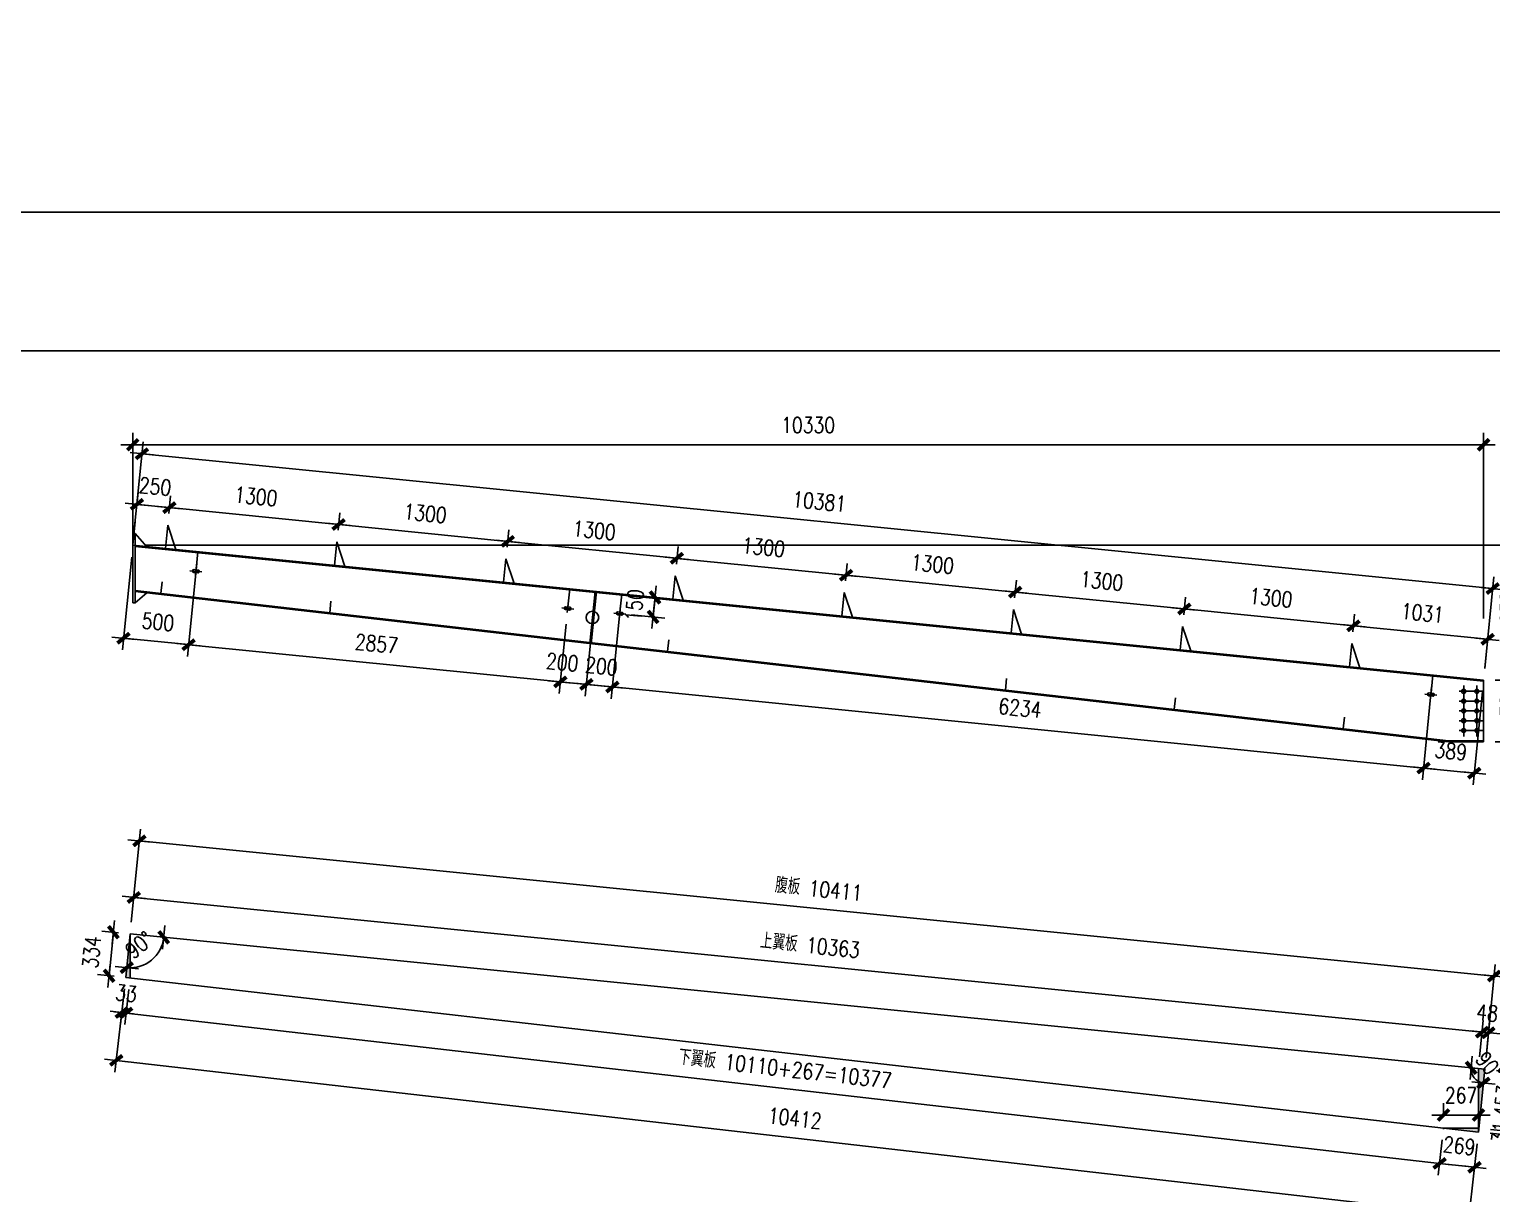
# Model space of a CAD drawing. Header units: millimetres. Extents: x 2287919 to 2522484, y -1845182 to -1736911.
# Drawn here: x 2433603 to 2444788, y -1806760 to -1797853 of the extents above; entities that cross this region are included whole.
import ezdxf

# ---------------------------------------------------------------- set-up
doc = ezdxf.new("R2010")
doc.units = ezdxf.units.MM
doc.header["$LTSCALE"] = 1000
doc.header["$PDMODE"] = 34
doc.styles.add('DIM_FONT', font='simplex.shx', dxfattribs={"width": 0.8, "bigfont": 'hztxt.shx'})
doc.dimstyles.new('WGH(1)', dxfattribs={"dimscale": 1.2, "dimtxt": 100, "dimasz": 0.5, "dimexe": 75, "dimexo": 75, "dimgap": 75, "dimtad": 1, "dimdec": 0, "dimzin": 0, "dimdsep": 46, "dimtxsty": 'DIM_FONT', "dimblk1": '_DIMX', "dimblk2": '_DIMX', "dimsah": 1, "dimcen": 0.09, "dimclrd": 3, "dimclre": 3, "dimclrt": 7, "dimadec": 0, "dimazin": 0, "dimtfac": 1, "dimtdec": 0, "dimtix": 1, "dimtmove": 2, "dimatfit": 3, "dimldrblk": '_DIMX', "dimfxl": 1, "dimtolj": 1, "dimtzin": 0, "dimarcsym": 0})

# ---------------------------------------------------------------- blocks, each defined once
blk = doc.blocks.new('_DIMX')
blk.add_line((-150, 0), (150, 0))
at = {"const_width": 50}
blk.add_lwpolyline([(-70, -70), (70, 70)], dxfattribs=at)
blk = doc.blocks.new('*D705')
at = {"color": 3, "lineweight": -2}
for p, q in [((2434422, -1801531), (2434436, -1801397)), ((2434671, -1801556), (2434684, -1801422)), ((2434426, -1801487), (2434426, -1801487)), ((2434427, -1801487), (2434675, -1801512)), ((2434676, -1801512), (2434677, -1801512))]:
    blk.add_line(p, q, dxfattribs=at)
at = {"layer": 'Defpoints', "color": 0}
for p in [(2434675, -1801512), (2434413, -1801621), (2434662, -1801646)]:
    blk.add_point(p, dxfattribs=at)
at = {"color": 3, "lineweight": -2, "xscale": 0.6, "yscale": 0.6, "zscale": 0.6}
for p, rotation in [((2434427, -1801487), 354.2962499472079), ((2434675, -1801512), 174.2962499472078)]:
    blk.add_blockref('_DIMX', p, dxfattribs=dict(at, rotation=rotation))
at = {"color": 7, "insert": (2434566, -1801350), "char_height": 120, "attachment_point": 5, "rotation": 354.2962, "style": 'DIM_FONT'}
blk.add_mtext('\\A1;250', dxfattribs=at)
blk = doc.blocks.new('*D706')
at = {"color": 3, "lineweight": -2}
for p, q in [((2434671, -1801556), (2434684, -1801422)), ((2434676, -1801512), (2435968, -1801641)), ((2435965, -1801685), (2435978, -1801552))]:
    blk.add_line(p, q, dxfattribs=at)
at = {"layer": 'Defpoints', "color": 0}
for p in [(2434662, -1801646), (2435969, -1801641), (2435956, -1801775)]:
    blk.add_point(p, dxfattribs=at)
at = {"color": 3, "lineweight": -2, "xscale": 0.6, "yscale": 0.6, "zscale": 0.6}
for p, rotation in [((2434675, -1801512), 174.2962499472085), ((2435969, -1801641), 354.2962499472085)]:
    blk.add_blockref('_DIMX', p, dxfattribs=dict(at, rotation=rotation))
at = {"color": 7, "insert": (2435337, -1801427), "char_height": 120, "attachment_point": 5, "rotation": 354.2962, "style": 'DIM_FONT'}
blk.add_mtext('\\A1;1300', dxfattribs=at)
blk = doc.blocks.new('*D707')
at = {"color": 3, "lineweight": -2}
for p, q in [((2435965, -1801685), (2435978, -1801552)), ((2435970, -1801641), (2437262, -1801770)), ((2437258, -1801815), (2437272, -1801681))]:
    blk.add_line(p, q, dxfattribs=at)
at = {"layer": 'Defpoints', "color": 0}
for p in [(2435956, -1801775), (2437263, -1801770), (2437249, -1801904)]:
    blk.add_point(p, dxfattribs=at)
at = {"color": 3, "lineweight": -2, "xscale": 0.6, "yscale": 0.6, "zscale": 0.6}
for p, rotation in [((2435969, -1801641), 174.2962499472085), ((2437263, -1801770), 354.2962499472085)]:
    blk.add_blockref('_DIMX', p, dxfattribs=dict(at, rotation=rotation))
at = {"color": 7, "insert": (2436631, -1801556), "char_height": 120, "attachment_point": 5, "rotation": 354.2962, "style": 'DIM_FONT'}
blk.add_mtext('\\A1;1300', dxfattribs=at)
blk = doc.blocks.new('*D708')
at = {"color": 3, "lineweight": -2}
for p, q in [((2437258, -1801815), (2437272, -1801681)), ((2437263, -1801770), (2438556, -1801899)), ((2438552, -1801944), (2438565, -1801810))]:
    blk.add_line(p, q, dxfattribs=at)
at = {"layer": 'Defpoints', "color": 0}
for p in [(2437249, -1801904), (2438556, -1801899), (2438543, -1802033)]:
    blk.add_point(p, dxfattribs=at)
at = {"color": 3, "lineweight": -2, "xscale": 0.6, "yscale": 0.6, "zscale": 0.6}
for p, rotation in [((2437263, -1801770), 174.2962499472085), ((2438556, -1801899), 354.2962499472085)]:
    blk.add_blockref('_DIMX', p, dxfattribs=dict(at, rotation=rotation))
at = {"color": 7, "insert": (2437924, -1801686), "char_height": 120, "attachment_point": 5, "rotation": 354.2962, "style": 'DIM_FONT'}
blk.add_mtext('\\A1;1300', dxfattribs=at)
blk = doc.blocks.new('*D709')
at = {"color": 3, "lineweight": -2}
for p, q in [((2438552, -1801944), (2438565, -1801810)), ((2438557, -1801900), (2439849, -1802029)), ((2439845, -1802073), (2439859, -1801939))]:
    blk.add_line(p, q, dxfattribs=at)
at = {"layer": 'Defpoints', "color": 0}
for p in [(2438543, -1802033), (2439850, -1802029), (2439836, -1802163)]:
    blk.add_point(p, dxfattribs=at)
at = {"color": 3, "lineweight": -2, "xscale": 0.6, "yscale": 0.6, "zscale": 0.6}
for p, rotation in [((2438556, -1801899), 174.2962499472085), ((2439850, -1802029), 354.2962499472085)]:
    blk.add_blockref('_DIMX', p, dxfattribs=dict(at, rotation=rotation))
at = {"color": 7, "insert": (2439218, -1801815), "char_height": 120, "attachment_point": 5, "rotation": 354.2962, "style": 'DIM_FONT'}
blk.add_mtext('\\A1;1300', dxfattribs=at)
blk = doc.blocks.new('*D710')
at = {"color": 3, "lineweight": -2}
for p, q in [((2439845, -1802073), (2439859, -1801939)), ((2439850, -1802029), (2441143, -1802158)), ((2441139, -1802202), (2441152, -1802068))]:
    blk.add_line(p, q, dxfattribs=at)
at = {"layer": 'Defpoints', "color": 0}
for p in [(2439836, -1802163), (2441143, -1802158), (2441130, -1802292)]:
    blk.add_point(p, dxfattribs=at)
at = {"color": 3, "lineweight": -2, "xscale": 0.6, "yscale": 0.6, "zscale": 0.6}
for p, rotation in [((2439850, -1802029), 174.2962499472085), ((2441143, -1802158), 354.2962499472085)]:
    blk.add_blockref('_DIMX', p, dxfattribs=dict(at, rotation=rotation))
at = {"color": 7, "insert": (2440511, -1801944), "char_height": 120, "attachment_point": 5, "rotation": 354.2962, "style": 'DIM_FONT'}
blk.add_mtext('\\A1;1300', dxfattribs=at)
blk = doc.blocks.new('*D711')
at = {"color": 3, "lineweight": -2}
for p, q in [((2441139, -1802202), (2441152, -1802068)), ((2441144, -1802158), (2442436, -1802287)), ((2442432, -1802331), (2442446, -1802198))]:
    blk.add_line(p, q, dxfattribs=at)
at = {"layer": 'Defpoints', "color": 0}
for p in [(2441130, -1802292), (2442437, -1802287), (2442424, -1802421)]:
    blk.add_point(p, dxfattribs=at)
at = {"color": 3, "lineweight": -2, "xscale": 0.6, "yscale": 0.6, "zscale": 0.6}
for p, rotation in [((2441143, -1802158), 174.2962499472085), ((2442437, -1802287), 354.2962499472085)]:
    blk.add_blockref('_DIMX', p, dxfattribs=dict(at, rotation=rotation))
at = {"color": 7, "insert": (2441805, -1802073), "char_height": 120, "attachment_point": 5, "rotation": 354.2962, "style": 'DIM_FONT'}
blk.add_mtext('\\A1;1300', dxfattribs=at)
blk = doc.blocks.new('*D712')
at = {"color": 3, "lineweight": -2}
for p, q in [((2442432, -1802331), (2442446, -1802198)), ((2442437, -1802287), (2443730, -1802416)), ((2443726, -1802461), (2443739, -1802327))]:
    blk.add_line(p, q, dxfattribs=at)
at = {"layer": 'Defpoints', "color": 0}
for p in [(2442424, -1802421), (2443730, -1802416), (2443717, -1802550)]:
    blk.add_point(p, dxfattribs=at)
at = {"color": 3, "lineweight": -2, "xscale": 0.6, "yscale": 0.6, "zscale": 0.6}
for p, rotation in [((2442437, -1802287), 174.2962499472085), ((2443730, -1802416), 354.2962499472085)]:
    blk.add_blockref('_DIMX', p, dxfattribs=dict(at, rotation=rotation))
at = {"color": 7, "insert": (2443099, -1802202), "char_height": 120, "attachment_point": 5, "rotation": 354.2962, "style": 'DIM_FONT'}
blk.add_mtext('\\A1;1300', dxfattribs=at)
blk = doc.blocks.new('*D713')
at = {"color": 3, "lineweight": -2}
for p, q in [((2443726, -1802461), (2443739, -1802327)), ((2443731, -1802416), (2444756, -1802519)), ((2444734, -1802742), (2444765, -1802429))]:
    blk.add_line(p, q, dxfattribs=at)
at = {"layer": 'Defpoints', "color": 0}
for p in [(2443717, -1802550), (2444756, -1802519), (2444725, -1802832)]:
    blk.add_point(p, dxfattribs=at)
at = {"color": 3, "lineweight": -2, "xscale": 0.6, "yscale": 0.6, "zscale": 0.6}
for p, rotation in [((2443730, -1802416), 174.2962499472085), ((2444756, -1802519), 354.2962499472085)]:
    blk.add_blockref('_DIMX', p, dxfattribs=dict(at, rotation=rotation))
at = {"color": 7, "insert": (2444258, -1802318), "char_height": 120, "attachment_point": 5, "rotation": 354.2962, "style": 'DIM_FONT'}
blk.add_mtext('\\A1;1031', dxfattribs=at)
blk = doc.blocks.new('*D714')
at = {"color": 3, "lineweight": -2}
for p, q in [((2434485, -1801800), (2445155, -1801800)), ((2445065, -1801801), (2445065, -1802831)), ((2444815, -1802832), (2445155, -1802832))]:
    blk.add_line(p, q, dxfattribs=at)
at = {"layer": 'Defpoints', "color": 0}
for p in [(2434395, -1801800), (2444725, -1802832), (2445065, -1802832)]:
    blk.add_point(p, dxfattribs=at)
at = {"color": 3, "lineweight": -2, "xscale": 0.6, "yscale": 0.6, "zscale": 0.6}
for p, rotation in [((2445065, -1801800), 90), ((2445065, -1802832), 270)]:
    blk.add_blockref('_DIMX', p, dxfattribs=dict(at, rotation=rotation))
at = {"color": 7, "insert": (2444915, -1802316), "char_height": 120, "attachment_point": 5, "rotation": 90, "style": 'DIM_FONT'}
blk.add_mtext('\\A1;1032', dxfattribs=at)
blk = doc.blocks.new('*D715')
at = {"color": 3, "lineweight": -2}
for p, q in [((2434395, -1801710), (2434395, -1800941)), ((2444725, -1802360), (2444725, -1800941)), ((2444724, -1801031), (2434396, -1801031))]:
    blk.add_line(p, q, dxfattribs=at)
at = {"layer": 'Defpoints', "color": 0}
for p in [(2434395, -1801031), (2434395, -1801800), (2444725, -1802450)]:
    blk.add_point(p, dxfattribs=at)
at = {"color": 3, "lineweight": -2, "xscale": 0.6, "yscale": 0.6, "zscale": 0.6, "rotation": 180}
blk.add_blockref('_DIMX', (2434395, -1801031), dxfattribs=at)
at = {"color": 3, "lineweight": -2, "xscale": 0.6, "yscale": 0.6, "zscale": 0.6}
blk.add_blockref('_DIMX', (2444725, -1801031), dxfattribs=at)
at = {"color": 7, "insert": (2439560, -1800881), "char_height": 120, "attachment_point": 5, "style": 'DIM_FONT'}
blk.add_mtext('\\A1;10330', dxfattribs=at)
blk = doc.blocks.new('*D716')
at = {"color": 3, "lineweight": -2}
for p, q in [((2434404, -1801710), (2434474, -1801010)), ((2434466, -1801100), (2444794, -1802131)), ((2444734, -1802741), (2444804, -1802041))]:
    blk.add_line(p, q, dxfattribs=at)
at = {"layer": 'Defpoints', "color": 0}
for p in [(2434395, -1801800), (2444795, -1802131), (2444725, -1802831)]:
    blk.add_point(p, dxfattribs=at)
at = {"color": 3, "lineweight": -2, "xscale": 0.6, "yscale": 0.6, "zscale": 0.6}
for p, rotation in [((2434465, -1801100), 174.3009910536183), ((2444795, -1802131), 354.3009910536182)]:
    blk.add_blockref('_DIMX', p, dxfattribs=dict(at, rotation=rotation))
at = {"color": 7, "insert": (2439645, -1801466), "char_height": 120, "attachment_point": 5, "rotation": 354.301, "style": 'DIM_FONT'}
blk.add_mtext('\\A1;10381', dxfattribs=at)
blk = doc.blocks.new('*D717')
at = {"color": 3, "lineweight": -2}
for p, q in [((2434387, -1801890), (2434316, -1802600)), ((2434884, -1801939), (2434813, -1802650)), ((2434325, -1802511), (2434821, -1802560))]:
    blk.add_line(p, q, dxfattribs=at)
at = {"layer": 'Defpoints', "color": 0}
for p in [(2434395, -1801800), (2434893, -1801850), (2434822, -1802561)]:
    blk.add_point(p, dxfattribs=at)
at = {"color": 3, "lineweight": -2, "xscale": 0.6, "yscale": 0.6, "zscale": 0.6}
for p, rotation in [((2434324, -1802511), 174.2962499471653), ((2434822, -1802561), 354.2962499471653)]:
    blk.add_blockref('_DIMX', p, dxfattribs=dict(at, rotation=rotation))
at = {"color": 7, "insert": (2434588, -1802386), "char_height": 120, "attachment_point": 5, "rotation": 354.2962, "style": 'DIM_FONT'}
blk.add_mtext('\\A1;500', dxfattribs=at)
blk = doc.blocks.new('*D718')
at = {"color": 3, "lineweight": -2}
for p, q in [((2434884, -1801939), (2434813, -1802650)), ((2437709, -1802403), (2437656, -1802934)), ((2434823, -1802561), (2437665, -1802844))]:
    blk.add_line(p, q, dxfattribs=at)
at = {"layer": 'Defpoints', "color": 0}
for p in [(2434893, -1801850), (2437718, -1802314), (2437665, -1802845)]:
    blk.add_point(p, dxfattribs=at)
at = {"color": 3, "lineweight": -2, "xscale": 0.6, "yscale": 0.6, "zscale": 0.6}
for p, rotation in [((2434822, -1802561), 174.2962499471659), ((2437665, -1802845), 354.296249947166)]:
    blk.add_blockref('_DIMX', p, dxfattribs=dict(at, rotation=rotation))
at = {"color": 7, "insert": (2436259, -1802553), "char_height": 120, "attachment_point": 5, "rotation": 354.2962, "style": 'DIM_FONT'}
blk.add_mtext('\\A1;2857', dxfattribs=at)
blk = doc.blocks.new('*D719')
at = {"color": 3, "lineweight": -2}
for p, q in [((2437926, -1802243), (2437855, -1802954)), ((2437709, -1802403), (2437656, -1802934)), ((2437666, -1802845), (2437864, -1802864))]:
    blk.add_line(p, q, dxfattribs=at)
at = {"layer": 'Defpoints', "color": 0}
for p in [(2437935, -1802154), (2437718, -1802314), (2437864, -1802864)]:
    blk.add_point(p, dxfattribs=at)
at = {"color": 3, "lineweight": -2, "xscale": 0.6, "yscale": 0.6, "zscale": 0.6}
for p, rotation in [((2437665, -1802845), 174.2962499471659), ((2437864, -1802864), 354.296249947166)]:
    blk.add_blockref('_DIMX', p, dxfattribs=dict(at, rotation=rotation))
at = {"color": 7, "insert": (2437680, -1802695), "char_height": 120, "attachment_point": 5, "rotation": 354.2962, "style": 'DIM_FONT'}
blk.add_mtext('\\A1;200', dxfattribs=at)
blk = doc.blocks.new('*D720')
at = {"color": 3, "lineweight": -2}
for p, q in [((2437926, -1802243), (2437855, -1802954)), ((2438125, -1802263), (2438054, -1802974)), ((2437864, -1802864), (2437863, -1802864)), ((2437864, -1802864), (2438063, -1802884)), ((2438064, -1802884), (2438064, -1802884))]:
    blk.add_line(p, q, dxfattribs=at)
at = {"layer": 'Defpoints', "color": 0}
for p in [(2437935, -1802154), (2438134, -1802173), (2438063, -1802884)]:
    blk.add_point(p, dxfattribs=at)
at = {"color": 3, "lineweight": -2, "xscale": 0.6, "yscale": 0.6, "zscale": 0.6}
for p, rotation in [((2437864, -1802864), 354.296249947166), ((2438063, -1802884), 174.2962499471659)]:
    blk.add_blockref('_DIMX', p, dxfattribs=dict(at, rotation=rotation))
at = {"color": 7, "insert": (2437979, -1802725), "char_height": 120, "attachment_point": 5, "rotation": 354.2962, "style": 'DIM_FONT'}
blk.add_mtext('\\A1;200', dxfattribs=at)
blk = doc.blocks.new('*D721')
at = {"color": 3, "lineweight": -2}
for p, q in [((2438125, -1802263), (2438054, -1802974)), ((2438064, -1802884), (2444266, -1803504)), ((2444328, -1802883), (2444258, -1803593))]:
    blk.add_line(p, q, dxfattribs=at)
at = {"layer": 'Defpoints', "color": 0}
for p in [(2438134, -1802173), (2444337, -1802793), (2444266, -1803504)]:
    blk.add_point(p, dxfattribs=at)
at = {"color": 3, "lineweight": -2, "xscale": 0.6, "yscale": 0.6, "zscale": 0.6}
for p, rotation in [((2438063, -1802884), 174.2962499471659), ((2444266, -1803504), 354.296249947166)]:
    blk.add_blockref('_DIMX', p, dxfattribs=dict(at, rotation=rotation))
at = {"color": 7, "insert": (2441180, -1803045), "char_height": 120, "attachment_point": 5, "rotation": 354.2962, "style": 'DIM_FONT'}
blk.add_mtext('\\A1;6234', dxfattribs=at)
blk = doc.blocks.new('*D722')
at = {"color": 3, "lineweight": -2}
for p, q in [((2444328, -1802883), (2444258, -1803593)), ((2444716, -1802920), (2444645, -1803632)), ((2444266, -1803504), (2444265, -1803504)), ((2444266, -1803504), (2444654, -1803543)), ((2444654, -1803543), (2444655, -1803543))]:
    blk.add_line(p, q, dxfattribs=at)
at = {"layer": 'Defpoints', "color": 0}
for p in [(2444337, -1802793), (2444725, -1802831), (2444654, -1803543)]:
    blk.add_point(p, dxfattribs=at)
at = {"color": 3, "lineweight": -2, "xscale": 0.6, "yscale": 0.6, "zscale": 0.6}
for p, rotation in [((2444266, -1803504), 354.296249947166), ((2444654, -1803543), 174.2962499471659)]:
    blk.add_blockref('_DIMX', p, dxfattribs=dict(at, rotation=rotation))
at = {"color": 7, "insert": (2444475, -1803374), "char_height": 120, "attachment_point": 5, "rotation": 354.2962, "style": 'DIM_FONT'}
blk.add_mtext('\\A1;389', dxfattribs=at)
blk = doc.blocks.new('*D723')
at = {"color": 3, "lineweight": -2}
for p, q in [((2444815, -1802832), (2445155, -1802832)), ((2445065, -1803303), (2445065, -1802832)), ((2444815, -1803304), (2445155, -1803304))]:
    blk.add_line(p, q, dxfattribs=at)
at = {"layer": 'Defpoints', "color": 0}
for p in [(2444725, -1802832), (2445065, -1802832), (2444725, -1803304)]:
    blk.add_point(p, dxfattribs=at)
at = {"color": 3, "lineweight": -2, "xscale": 0.6, "yscale": 0.6, "zscale": 0.6}
for p, rotation in [((2445065, -1802832), 90), ((2445065, -1803304), 270)]:
    blk.add_blockref('_DIMX', p, dxfattribs=dict(at, rotation=rotation))
at = {"color": 7, "insert": (2444915, -1803068), "char_height": 120, "attachment_point": 5, "rotation": 90, "style": 'DIM_FONT'}
blk.add_mtext('\\A1;472', dxfattribs=at)
blk = doc.blocks.new('*D724')
at = {"color": 3, "lineweight": -2}
for p, q in [((2434285, -1804764), (2434158, -1804752)), ((2434214, -1805093), (2434247, -1804760)), ((2434247, -1804760), (2434247, -1804759)), ((2434252, -1805097), (2434125, -1805084)), ((2434214, -1805093), (2434214, -1805094))]:
    blk.add_line(p, q, dxfattribs=at)
at = {"layer": 'Defpoints', "color": 0}
for p in [(2434247, -1804760), (2434375, -1804773), (2434342, -1805106)]:
    blk.add_point(p, dxfattribs=at)
at = {"color": 3, "lineweight": -2, "xscale": 0.6, "yscale": 0.6, "zscale": 0.6}
for p, rotation in [((2434247, -1804760), 264.2962499471183), ((2434214, -1805093), 84.29624994711833)]:
    blk.add_blockref('_DIMX', p, dxfattribs=dict(at, rotation=rotation))
at = {"color": 7, "insert": (2434081, -1804912), "char_height": 120, "attachment_point": 5, "rotation": 84.2962, "style": 'DIM_FONT'}
blk.add_mtext('\\A1;334', dxfattribs=at)
blk = doc.blocks.new('*D725')
at = {"color": 3, "lineweight": -2}
for p, q in [((2444824, -1805817), (2445423, -1805877)), ((2445333, -1805868), (2445285, -1806349)), ((2444776, -1806298), (2445375, -1806358))]:
    blk.add_line(p, q, dxfattribs=at)
at = {"layer": 'Defpoints', "color": 0}
for p in [(2444735, -1805808), (2444686, -1806289), (2445285, -1806349)]:
    blk.add_point(p, dxfattribs=at)
at = {"color": 3, "lineweight": -2, "xscale": 0.6, "yscale": 0.6, "zscale": 0.6}
for p, rotation in [((2445334, -1805868), 84.29624994717204), ((2445285, -1806349), 264.296249947172)]:
    blk.add_blockref('_DIMX', p, dxfattribs=dict(at, rotation=rotation))
at = {"color": 7, "insert": (2445160, -1806094), "char_height": 120, "attachment_point": 5, "rotation": 84.2962, "style": 'DIM_FONT'}
blk.add_mtext('\\A1;484', dxfattribs=at)
blk = doc.blocks.new('*D726')
at = {"color": 3, "lineweight": -2}
for p, q in [((2434384, -1804684), (2434412, -1804404)), ((2434403, -1804494), (2444714, -1805524)), ((2444695, -1805714), (2444723, -1805434))]:
    blk.add_line(p, q, dxfattribs=at)
at = {"layer": 'Defpoints', "color": 0}
for p in [(2434375, -1804773), (2444714, -1805524), (2444686, -1805803)]:
    blk.add_point(p, dxfattribs=at)
at = {"color": 3, "lineweight": -2, "xscale": 0.6, "yscale": 0.6, "zscale": 0.6}
for p, rotation in [((2434403, -1804494), 174.2962499471587), ((2444714, -1805524), 354.2962499471587)]:
    blk.add_blockref('_DIMX', p, dxfattribs=dict(at, rotation=rotation))
at = {"color": 7, "insert": (2439574, -1804860), "char_height": 120, "attachment_point": 5, "rotation": 354.2962, "style": 'DIM_FONT'}
blk.add_mtext('\\A1;上翼板 10363', dxfattribs=at)
blk = doc.blocks.new('*D727')
at = {"color": 3, "lineweight": -2}
for p, q in [((2444695, -1805714), (2444723, -1805434)), ((2444744, -1805718), (2444771, -1805439)), ((2444714, -1805524), (2444713, -1805524)), ((2444714, -1805524), (2444762, -1805529)), ((2444763, -1805529), (2444764, -1805529))]:
    blk.add_line(p, q, dxfattribs=at)
at = {"layer": 'Defpoints', "color": 0}
for p in [(2444762, -1805529), (2444686, -1805803), (2444735, -1805808)]:
    blk.add_point(p, dxfattribs=at)
at = {"color": 3, "lineweight": -2, "xscale": 0.6, "yscale": 0.6, "zscale": 0.6}
for p, rotation in [((2444714, -1805524), 354.2962499471708), ((2444762, -1805529), 174.2962499471708)]:
    blk.add_blockref('_DIMX', p, dxfattribs=dict(at, rotation=rotation))
at = {"color": 7, "insert": (2444753, -1805377), "char_height": 120, "attachment_point": 5, "rotation": 354.2962, "style": 'DIM_FONT'}
blk.add_mtext('\\A1;48', dxfattribs=at)
blk = doc.blocks.new('*D728')
at = {"color": 3, "lineweight": -2}
for p, q in [((2434332, -1805194), (2434301, -1805464)), ((2434365, -1805198), (2434334, -1805467)), ((2434310, -1805374), (2434310, -1805374)), ((2434311, -1805374), (2434344, -1805378)), ((2434345, -1805378), (2434345, -1805378))]:
    blk.add_line(p, q, dxfattribs=at)
at = {"layer": 'Defpoints', "color": 0}
for p in [(2434342, -1805105), (2434375, -1805109), (2434344, -1805378)]:
    blk.add_point(p, dxfattribs=at)
at = {"color": 3, "lineweight": -2, "xscale": 0.6, "yscale": 0.6, "zscale": 0.6}
for p, rotation in [((2434311, -1805374), 353.4687182791641), ((2434344, -1805378), 173.4687182791641)]:
    blk.add_blockref('_DIMX', p, dxfattribs=dict(at, rotation=rotation))
at = {"color": 7, "insert": (2434345, -1805227), "char_height": 120, "attachment_point": 5, "rotation": 353.4687, "style": 'DIM_FONT'}
blk.add_mtext('\\A1;33', dxfattribs=at)
blk = doc.blocks.new('*D729')
at = {"color": 3, "lineweight": -2}
for p, q in [((2434365, -1805198), (2434334, -1805467)), ((2434345, -1805378), (2444388, -1806528)), ((2444409, -1806348), (2444378, -1806617))]:
    blk.add_line(p, q, dxfattribs=at)
at = {"layer": 'Defpoints', "color": 0}
for p in [(2434375, -1805109), (2444419, -1806259), (2444389, -1806528)]:
    blk.add_point(p, dxfattribs=at)
at = {"color": 3, "lineweight": -2, "xscale": 0.6, "yscale": 0.6, "zscale": 0.6}
for p, rotation in [((2434344, -1805378), 173.4687182791215), ((2444389, -1806528), 353.4687182791214)]:
    blk.add_blockref('_DIMX', p, dxfattribs=dict(at, rotation=rotation))
at = {"color": 7, "insert": (2439383, -1805804), "char_height": 120, "attachment_point": 5, "rotation": 353.4687, "style": 'DIM_FONT'}
blk.add_mtext('\\A1;下翼板 10110+267=10377', dxfattribs=at)
blk = doc.blocks.new('*D730')
at = {"color": 3, "lineweight": -2}
for p, q in [((2444409, -1806348), (2444378, -1806617)), ((2444676, -1806379), (2444645, -1806648)), ((2444388, -1806528), (2444387, -1806528)), ((2444389, -1806528), (2444656, -1806558)), ((2444656, -1806559), (2444657, -1806559))]:
    blk.add_line(p, q, dxfattribs=at)
at = {"layer": 'Defpoints', "color": 0}
for p in [(2444419, -1806259), (2444686, -1806289), (2444656, -1806558)]:
    blk.add_point(p, dxfattribs=at)
at = {"color": 3, "lineweight": -2, "xscale": 0.6, "yscale": 0.6, "zscale": 0.6}
for p, rotation in [((2444389, -1806528), 353.4687182791214), ((2444656, -1806558), 173.4687182791215)]:
    blk.add_blockref('_DIMX', p, dxfattribs=dict(at, rotation=rotation))
at = {"color": 7, "insert": (2444539, -1806394), "char_height": 120, "attachment_point": 5, "rotation": 353.4687, "style": 'DIM_FONT'}
blk.add_mtext('\\A1;269', dxfattribs=at)
blk = doc.blocks.new('*D731')
at = {"color": 3, "lineweight": -2}
for p, q in [((2434332, -1805194), (2434259, -1805830)), ((2444613, -1806925), (2434270, -1805740)), ((2444676, -1806379), (2444604, -1807014))]:
    blk.add_line(p, q, dxfattribs=at)
at = {"layer": 'Defpoints', "color": 0}
for p in [(2434342, -1805105), (2434269, -1805740), (2444686, -1806289)]:
    blk.add_point(p, dxfattribs=at)
at = {"color": 3, "lineweight": -2, "xscale": 0.6, "yscale": 0.6, "zscale": 0.6}
for p, rotation in [((2434269, -1805740), 173.468718279122), ((2444614, -1806925), 353.468718279122)]:
    blk.add_blockref('_DIMX', p, dxfattribs=dict(at, rotation=rotation))
at = {"color": 7, "insert": (2439458, -1806183), "char_height": 120, "attachment_point": 5, "rotation": 353.4687, "style": 'DIM_FONT'}
blk.add_mtext('\\A1;10412', dxfattribs=at)
blk = doc.blocks.new('*D732')
at = {"color": 3, "lineweight": -2}
for p, q in [((2444419, -1806169), (2444419, -1806068)), ((2444686, -1806169), (2444686, -1806068)), ((2444419, -1806158), (2444418, -1806158)), ((2444686, -1806158), (2444419, -1806158)), ((2444687, -1806158), (2444688, -1806158))]:
    blk.add_line(p, q, dxfattribs=at)
at = {"layer": 'Defpoints', "color": 0}
for p in [(2444419, -1806158), (2444419, -1806259), (2444686, -1806259)]:
    blk.add_point(p, dxfattribs=at)
at = {"color": 3, "lineweight": -2, "xscale": 0.6, "yscale": 0.6, "zscale": 0.6}
for p, rotation in [((2444419, -1806158), 9.994575031030957e-11), ((2444686, -1806158), 180.0000000001)]:
    blk.add_blockref('_DIMX', p, dxfattribs=dict(at, rotation=rotation))
at = {"color": 7, "insert": (2444553, -1806008), "char_height": 120, "attachment_point": 5, "style": 'DIM_FONT'}
blk.add_mtext('\\A1;267', dxfattribs=at)
blk = doc.blocks.new('*D733')
at = {"color": 3, "lineweight": -2}
for p, q in [((2434384, -1804684), (2434455, -1803971)), ((2444805, -1805095), (2434447, -1804061)), ((2444744, -1805718), (2444815, -1805006))]:
    blk.add_line(p, q, dxfattribs=at)
at = {"layer": 'Defpoints', "color": 0}
for p in [(2434446, -1804061), (2434375, -1804773), (2444735, -1805808)]:
    blk.add_point(p, dxfattribs=at)
at = {"color": 3, "lineweight": -2, "xscale": 0.6, "yscale": 0.6, "zscale": 0.6}
for p, rotation in [((2434446, -1804061), 174.2962499471564), ((2444806, -1805095), 354.2962499471564)]:
    blk.add_blockref('_DIMX', p, dxfattribs=dict(at, rotation=rotation))
at = {"color": 7, "insert": (2439641, -1804429), "char_height": 120, "attachment_point": 5, "rotation": 354.2962, "style": 'DIM_FONT'}
blk.add_mtext('\\A1;腹板 10411', dxfattribs=at)
blk = doc.blocks.new('*D734')
at = {"color": 3, "lineweight": -2}
for p, q in [((2444824, -1805817), (2445137, -1805848)), ((2445047, -1805840), (2445002, -1806290)), ((2444779, -1806268), (2445092, -1806299))]:
    blk.add_line(p, q, dxfattribs=at)
at = {"layer": 'Defpoints', "color": 0}
for p in [(2444735, -1805808), (2444690, -1806259), (2445002, -1806290)]:
    blk.add_point(p, dxfattribs=at)
at = {"color": 3, "lineweight": -2, "xscale": 0.6, "yscale": 0.6, "zscale": 0.6}
for p, rotation in [((2445047, -1805839), 84.2962499472315), ((2445002, -1806290), 264.2962499472315)]:
    blk.add_blockref('_DIMX', p, dxfattribs=dict(at, rotation=rotation))
at = {"color": 7, "insert": (2444876, -1806050), "char_height": 120, "attachment_point": 5, "rotation": 84.2962, "style": 'DIM_FONT'}
blk.add_mtext('\\A1;453', dxfattribs=at)
blk = doc.blocks.new('*D735')
at = {"color": 3, "lineweight": -2}
for p, q in [((2444776, -1806298), (2445089, -1806330)), ((2444779, -1806268), (2445092, -1806299)), ((2445002, -1806290), (2444999, -1806321)), ((2444999, -1806321), (2444999, -1806322)), ((2445002, -1806290), (2445002, -1806289))]:
    blk.add_line(p, q, dxfattribs=at)
at = {"layer": 'Defpoints', "color": 0}
for p in [(2444686, -1806289), (2444690, -1806259), (2444999, -1806321)]:
    blk.add_point(p, dxfattribs=at)
at = {"color": 3, "lineweight": -2, "xscale": 0.6, "yscale": 0.6, "zscale": 0.6}
for p, rotation in [((2444999, -1806321), 84.29624994728374), ((2445002, -1806290), 264.2962499472837)]:
    blk.add_blockref('_DIMX', p, dxfattribs=dict(at, rotation=rotation))
at = {"color": 7, "insert": (2444852, -1806290), "char_height": 120, "attachment_point": 5, "rotation": 84.2962, "style": 'DIM_FONT'}
blk.add_mtext('\\A1;31', dxfattribs=at)
blk = doc.blocks.new('*D736')
at = {"color": 3, "lineweight": -2}
blk.add_arc((2434375, -1804773), 259, 264.4292, 354.1633, dxfattribs=at)
at = {"layer": 'Defpoints', "color": 0}
for p in [(2434375, -1804773), (2434375, -1804773), (2434481, -1805009), (2434342, -1805106), (2444735, -1805808)]:
    blk.add_point(p, dxfattribs=at)
at = {"color": 3, "lineweight": -2, "xscale": 0.6, "yscale": 0.6, "zscale": 0.6}
for p, rotation in [((2434632, -1804799), 84.22978583323601), ((2434349, -1805031), 174.3627140610483)]:
    blk.add_blockref('_DIMX', p, dxfattribs=dict(at, rotation=rotation))
at = {"color": 7, "insert": (2434444, -1804857), "char_height": 120, "attachment_point": 5, "rotation": 39.2962, "style": 'DIM_FONT'}
blk.add_mtext('\\A1;90°', dxfattribs=at)
blk = doc.blocks.new('*D737')
at = {"color": 3, "lineweight": -2}
blk.add_arc((2444735, -1805808), 105, 174.6224, 263.9701, dxfattribs=at)
at = {"layer": 'Defpoints', "color": 0}
for p in [(2434375, -1804773), (2444638, -1805851), (2444735, -1805808), (2444735, -1805808), (2444686, -1806289)]:
    blk.add_point(p, dxfattribs=at)
at = {"color": 3, "lineweight": -2, "xscale": 0.6, "yscale": 0.6, "zscale": 0.6}
for p, rotation in [((2444630, -1805797), 84.45933675679153), ((2444724, -1805913), 354.1331631375667)]:
    blk.add_blockref('_DIMX', p, dxfattribs=dict(at, rotation=rotation))
at = {"color": 7, "insert": (2444769, -1805780), "char_height": 120, "attachment_point": 5, "rotation": 309.2962, "style": 'DIM_FONT'}
blk.add_mtext('\\A1;90°', dxfattribs=at)
blk = doc.blocks.new('*D781')
at = {"color": 3, "lineweight": -2}
for p, q in [((2438224, -1802182), (2438479, -1802208)), ((2438374, -1802348), (2438389, -1802199)), ((2438389, -1802198), (2438389, -1802198)), ((2438209, -1802332), (2438464, -1802357)), ((2438374, -1802349), (2438374, -1802349))]:
    blk.add_line(p, q, dxfattribs=at)
at = {"layer": 'Defpoints', "color": 0}
for p in [(2438134, -1802173), (2438389, -1802199), (2438119, -1802323)]:
    blk.add_point(p, dxfattribs=at)
at = {"color": 3, "lineweight": -2, "xscale": 0.6, "yscale": 0.6, "zscale": 0.6}
for p, rotation in [((2438389, -1802199), 264.2962499471851), ((2438374, -1802348), 84.29624994718507)]:
    blk.add_blockref('_DIMX', p, dxfattribs=dict(at, rotation=rotation))
at = {"color": 7, "insert": (2438232, -1802259), "char_height": 120, "attachment_point": 5, "rotation": 84.2962, "style": 'DIM_FONT'}
blk.add_mtext('\\A1;150', dxfattribs=at)

msp = doc.modelspace()

# ---------------------------------------------------------------- hatches: boundary and pattern name
h = msp.add_hatch()
h.set_pattern_fill('ANSI33', color=256, scale=20, style=0)
h.set_pattern_definition([(45, (-675.03, -233.22), (-44.9012806, 44.9012806), []), (45, (-630.13, -233.22), (-44.9012806, 44.9012806), [31.75, -15.875])])
h.paths.add_polyline_path([(2444686.5, -1806289.4), (2444686.5, -1806258.9), (2444419.5, -1806258.9)])
h.paths.add_polyline_path([(2444734.6, -1805807.9), (2444686.5, -1805803.1), (2444686.5, -1806258.9), (2444689.5, -1806258.9)])
h.paths.add_polyline_path([(2434375, -1804773.2), (2434341.8, -1805105.1), (2434375, -1805108.9)])
h.paths.add_polyline_path([(2434285.7, -1804870.3), (2434487.8, -1804704.9), (2434601.8, -1804844.2), (2434399.7, -1805009.6)], flags=9)

# ---------------------------------------------------------------- linework, layer by layer
for p, q in [((2434413.4, -1801620.9), (2434395.5, -1801800)), ((2434662.1, -1801645.7), (2434644.2, -1801824.8)), ((2434662.1, -1801645.7), (2434723.8, -1801832.8)), ((2434413.5, -1801710), (2434503.5, -1801810.8)), ((2434394.7, -1801808), (2434395.5, -1801808)), ((2434395.5, -1801800), (2444725, -1802831.7)), ((2434395.5, -1801800), (2444725, -1802831.7)), ((2434413.5, -1801809.8), (2444725, -1802839.7)), ((2435955.7, -1801774.9), (2435937.8, -1801954)), ((2435955.7, -1801774.9), (2436017.4, -1801962)), ((2434864.3, -1801986.5), (2434894.1, -1801989.5)), ((2434881.2, -1801968.1), (2434875, -1802029.8)), ((2437249.2, -1801904.1), (2437231.4, -1802083.2)), ((2437249.2, -1801904.1), (2437311, -1802091.2)), ((2434618.9, -1802078.4), (2434610, -1802168)), ((2434832.3, -1801994.4), (2434923.9, -1802003.5)), ((2434862.1, -1802008.4), (2434891.9, -1802011.4)), ((2438542.8, -1802033.3), (2438524.9, -1802212.4)), ((2438542.8, -1802033.3), (2438604.5, -1802220.4)), ((2444458, -1803295.5), (2434413.5, -1802145.5)), ((2444458, -1803303.5), (2434413.5, -1802153.5)), ((2434413.5, -1802240), (2434503.5, -1802163.8)), ((2437890.5, -1802551.7), (2437930.3, -1802153.1)), ((2437900.4, -1802552.7), (2437940.3, -1802154.1)), ((2439836.4, -1802162.5), (2439818.5, -1802341.6)), ((2439836.4, -1802162.5), (2439898.1, -1802349.6)), ((2435910.6, -1802226.3), (2435901.7, -1802315.9)), ((2437675.6, -1802278.4), (2437767.1, -1802287.5)), ((2437705.3, -1802292.4), (2437735.2, -1802295.4)), ((2437707.5, -1802270.5), (2437737.4, -1802273.5)), ((2437724.4, -1802252.1), (2437718.3, -1802313.8)), ((2438073.6, -1802318.1), (2438165.2, -1802327.3)), ((2438105.6, -1802310.3), (2438135.4, -1802313.2)), ((2438122.5, -1802291.8), (2438116.3, -1802353.5)), ((2441129.9, -1802291.7), (2441112, -1802470.8)), ((2441129.9, -1802291.7), (2441191.7, -1802478.8)), ((2438103.4, -1802332.1), (2438133.2, -1802335.1)), ((2442423.5, -1802420.9), (2442405.6, -1802600)), ((2442423.5, -1802420.9), (2442485.2, -1802608)), ((2438494, -1802522.1), (2438485.1, -1802611.6)), ((2443717.1, -1802550.1), (2443699.2, -1802729.2)), ((2443717.1, -1802550.1), (2443778.8, -1802737.2)), ((2441077.4, -1802817.8), (2441068.4, -1802907.4)), ((2444725, -1802831.7), (2444725, -1803303.5)), ((2442369.1, -1802965.7), (2442360.1, -1803055.3)), ((2444276.8, -1802937.7), (2444368.3, -1802946.8)), ((2444306.5, -1802951.7), (2444336.4, -1802954.7)), ((2444308.7, -1802929.8), (2444338.6, -1802932.8)), ((2444325.6, -1802911.4), (2444319.5, -1802973.1)), ((2444723, -1802917), (2444538.6, -1802917)), ((2444723, -1802992), (2444538.6, -1802992)), ((2444548, -1802917), (2444598, -1802917)), ((2444548, -1802992), (2444598, -1802992)), ((2444573, -1802892), (2444573, -1802942)), ((2444573, -1802967), (2444573, -1803017)), ((2444648, -1802917), (2444698, -1802917)), ((2444648, -1802992), (2444698, -1802992)), ((2444673, -1802892), (2444673, -1802942)), ((2444673, -1802967), (2444673, -1803017)), ((2444723, -1803067), (2444538.6, -1803067)), ((2444548, -1803067), (2444598, -1803067)), ((2444573, -1803042), (2444573, -1803092)), ((2444648, -1803067), (2444698, -1803067)), ((2444673, -1803042), (2444673, -1803092)), ((2443660.8, -1803113.6), (2443651.8, -1803203.2)), ((2444723, -1803142), (2444538.6, -1803142)), ((2444723, -1803217), (2444538.6, -1803217)), ((2444548, -1803142), (2444598, -1803142)), ((2444548, -1803217), (2444598, -1803217)), ((2444573, -1803117), (2444573, -1803167)), ((2444573, -1803192), (2444573, -1803242)), ((2444648, -1803142), (2444698, -1803142)), ((2444648, -1803217), (2444698, -1803217)), ((2444673, -1803192), (2444673, -1803242)), ((2444458, -1803295.5), (2444725, -1803295.5)), ((2444458, -1803303.5), (2444725, -1803303.5)), ((2434375, -1804773.2), (2444734.6, -1805807.9)), ((2444686.5, -1806289.4), (2434341.8, -1805105.1)), ((2444686.5, -1805803.1), (2444686.5, -1806289.4)), ((2444419.5, -1806258.9), (2444689.5, -1806258.9))]:
    msp.add_line(p, q)
at = {"color": 2}
for p, q in [((2434395.5, -1802240), (2434395.5, -1801710)), ((2434395.5, -1801710), (2434413.5, -1801710)), ((2434413.5, -1801710), (2434413.5, -1802240)), ((2434413.5, -1802240), (2434395.5, -1802240)), ((2444573, -1802872), (2444573, -1803262)), ((2444673, -1802872), (2444673, -1803262)), ((2434375, -1804773.2), (2434375, -1805108.9))]:
    msp.add_line(p, q, dxfattribs=at)
at = {"color": 1}
for p, q in [((2434893, -1801849.7), (2434877, -1802009.9)), ((2437720.3, -1802293.9), (2437736.3, -1802133.7)), ((2437895.5, -1802552.2), (2437935.3, -1802153.6)), ((2438118.3, -1802333.6), (2438134.3, -1802173.4)), ((2437696.5, -1802532.3), (2437697.5, -1802521.5)), ((2438094.5, -1802572.1), (2438095, -1802567)), ((2444321.4, -1802953.2), (2444337.4, -1802793)), ((2434341.8, -1805105.6), (2434375, -1804773.2)), ((2444686.5, -1806289.4), (2444734.6, -1805807.9)), ((2444419.5, -1806258.9), (2444419.5, -1806266.9))]:
    msp.add_line(p, q, dxfattribs=at)
for points in [[(2394773.9, -1768081.5), (2449705.5, -1768081.5), (2449705.5, -1799252), (2394773.9, -1799252)], [(2433383.9, -1800312), (2451203.9, -1800312), (2451203.9, -1799252), (2433383.9, -1799252)], [(2433383.9, -1800312), (2451203.9, -1800312), (2451203.9, -1812912), (2433383.9, -1812912)]]:
    msp.add_lwpolyline(points, close=True)
for centre, radius in [((2437910.4, -1802352.4), 48.3), ((2444573, -1802917), 15), ((2444573, -1802992), 15), ((2444673, -1802917), 15), ((2444673, -1802992), 15), ((2444573, -1803067), 15), ((2444673, -1803067), 15), ((2444573, -1803142), 15), ((2444573, -1803217), 15), ((2444673, -1803142), 15), ((2444673, -1803217), 15)]:
    msp.add_circle(centre, radius)
for centre, start, end in [((2434863.2, -1801997.5), 84.29625, 264.29558), ((2434893, -1802000.4), 264.29584, 84.29625), ((2437706.4, -1802281.4), 84.29625, 264.29558), ((2437736.3, -1802284.4), 264.29584, 84.29625), ((2438104.5, -1802321.2), 84.29625, 264.29558), ((2438134.3, -1802324.2), 264.29584, 84.29625), ((2444307.6, -1802940.8), 84.29625, 264.29558), ((2444337.5, -1802943.7), 264.29584, 84.29625)]:
    msp.add_arc(centre, 11, start, end)

# ---------------------------------------------------------------- dimensions: what is measured, and where the dimension line sits
dim = msp.add_linear_dim(base=(2434395.4680512, -1801030.8407164), p1=(2444724.9680512, -1802450), p2=(2434395.4680512, -1801800), dimstyle='WGH(1)')
dim.commit()
dim.dimension.update_dxf_attribs({"geometry": '*D715', "text_midpoint": (2439560.2180512, -1800880.8407164)})
for p1, p2, distance, picture, middle in [((2434395.5, -1801800), (2444725, -1802830.8), 703.6, '*D716', (2439645, -1801466)), ((2434413.4, -1801620.9), (2434662.1, -1801645.7), 134.5, '*D705', (2434566, -1801350.2)), ((2434395.5, -1801800), (2434893, -1801849.7), -714.4, '*D717', (2434588.1, -1802386.4)), ((2438119.4, -1802322.7), (2438134.3, -1802173.4), -256.1, '*D781', (2438232.4, -1802258.6)), ((2444725, -1803303.5), (2444725, -1802831.7), -340, '*D723', (2444915, -1803067.6)), ((2434341.8, -1805105.6), (2434375, -1804773.2), 128.3, '*D724', (2434081.4, -1804911.7)), ((2444686.5, -1806289.4), (2434341.8, -1805105.1), 639.4, '*D731', (2439458.5, -1806183.5)), ((2434341.8, -1805105.1), (2434375, -1805108.9), -270.8, '*D728', (2434344.7, -1805227)), ((2444734.6, -1805807.9), (2444686.5, -1806289.4), 601.9, '*D725', (2445160.2, -1806093.6)), ((2444734.6, -1805807.9), (2444689.5, -1806258.9), 314.4, '*D734', (2444875.6, -1806049.7)), ((2444686.5, -1806258.9), (2444419.5, -1806258.9), -100.9, '*D732', (2444553, -1806007.9))]:
    dim = msp.add_aligned_dim(p1=p1, p2=p2, distance=distance, dimstyle='WGH(1)')
    dim.commit()
    dim.dimension.update_dxf_attribs({"geometry": picture, "text_midpoint": middle})
for base, p1, p2, angle, picture, middle in [((2435969.1, -1801641.1), (2434662.1, -1801645.7), (2435955.7, -1801774.9), 174.29625, '*D706', (2435337.2, -1801427.2)), ((2437262.6, -1801770.3), (2435955.7, -1801774.9), (2437249.2, -1801904.1), 174.29625, '*D707', (2436630.7, -1801556.4)), ((2438556.2, -1801899.5), (2437249.2, -1801904.1), (2438542.8, -1802033.3), 174.29625, '*D708', (2437924.3, -1801685.6)), ((2445065, -1802831.7), (2434395.5, -1801800), (2444725, -1802831.7), 90, '*D714', (2444915, -1802315.9)), ((2439849.7, -1802028.7), (2438542.8, -1802033.3), (2439836.4, -1802162.5), 174.29625, '*D709', (2439217.9, -1801814.8)), ((2437665.3, -1802844.5), (2434893, -1801849.7), (2437718.3, -1802313.8), 174.29625, '*D718', (2436258.5, -1802553.3)), ((2441143.3, -1802157.9), (2439836.4, -1802162.5), (2441129.9, -1802291.7), 174.29625, '*D710', (2440511.4, -1801944)), ((2442436.9, -1802287.1), (2441129.9, -1802291.7), (2442423.5, -1802420.9), 174.29625, '*D711', (2441805, -1802073.2)), ((2438063.3, -1802884.3), (2437935.3, -1802153.6), (2438134.3, -1802173.4), 174.29625, '*D720', (2437978.7, -1802725.1)), ((2444266.4, -1803503.8), (2438134.3, -1802173.4), (2444337.4, -1802793), 174.29625, '*D721', (2441179.8, -1803044.8)), ((2443730.4, -1802416.3), (2442423.5, -1802420.9), (2443717.1, -1802550.1), 174.29625, '*D712', (2443098.6, -1802202.4)), ((2444756.2, -1802518.7), (2443717.1, -1802550.1), (2444725, -1802831.7), 174.29625, '*D713', (2444258.2, -1802318.3)), ((2444653.9, -1803542.5), (2444337.4, -1802793), (2444725, -1802830.8), 174.29625, '*D722', (2444475.1, -1803373.9)), ((2444762.4, -1805528.7), (2444686.5, -1805803.1), (2444734.6, -1805807.9), 174.29625, '*D727', (2444753.3, -1805377)), ((2444999.3, -1806320.7), (2444689.5, -1806258.9), (2444686.5, -1806289.4), 84.29625, '*D735', (2444851.6, -1806290.5)), ((2444655.7, -1806558.4), (2444419.5, -1806258.9), (2444686.5, -1806289.4), 173.46872, '*D730', (2444539.2, -1806394.1))]:
    dim = msp.add_linear_dim(base=base, p1=p1, p2=p2, angle=angle, dimstyle='WGH(1)')
    dim.commit()
    dim.dimension.update_dxf_attribs({"geometry": picture, "text_midpoint": middle})
dim = msp.add_linear_dim(base=(2437864.3, -1802864.4), p1=(2437718.3, -1802313.8), p2=(2437935.3, -1802153.6), angle=174.29625, dimstyle='WGH(1)')
dim.commit()
dim.dimension.update_dxf_attribs({"geometry": '*D719', "text_midpoint": (2437680.2, -1802695.3), "dimtype": 160})
for p1, p2, distance, text, picture, middle in [((2444734.6, -1805807.9), (2434375, -1804773.2), -716, '腹板 10411', '*D733', (2439640.8, -1804428.9)), ((2434375, -1804773.2), (2444686.5, -1805803.1), 280.6, '上翼板 10363', '*D726', (2439573.5, -1804859.7))]:
    dim = msp.add_aligned_dim(p1=p1, p2=p2, distance=distance, text=text, dimstyle='WGH(1)')
    dim.commit()
    dim.dimension.update_dxf_attribs({"geometry": picture, "text_midpoint": middle})
for base, line1, picture, middle in [((2434481.4, -1805008.9), ((2434341.8, -1805105.6), (2434375, -1804773.2)), '*D736', (2434443.8, -1804857.3)), ((2444638.5, -1805851.3), ((2444686.5, -1806289.4), (2444734.6, -1805807.9)), '*D737', (2444769.1, -1805779.7))]:
    dim = msp.add_angular_dim_2l(base=base, line1=line1, line2=((2434375, -1804773.2), (2444734.6, -1805807.9)), dimstyle='WGH(1)')
    dim.commit()
    dim.dimension.update_dxf_attribs({"geometry": picture, "text_midpoint": middle})
dim = msp.add_linear_dim(base=(2444388.7, -1806527.9), p1=(2434375, -1805108.9), p2=(2444419.5, -1806258.9), angle=173.46872, text='下翼板 10110+267=10377', dimstyle='WGH(1)')
dim.commit()
dim.dimension.update_dxf_attribs({"geometry": '*D729', "text_midpoint": (2439383.5, -1805803.9)})

doc.saveas('drawing.dxf')
